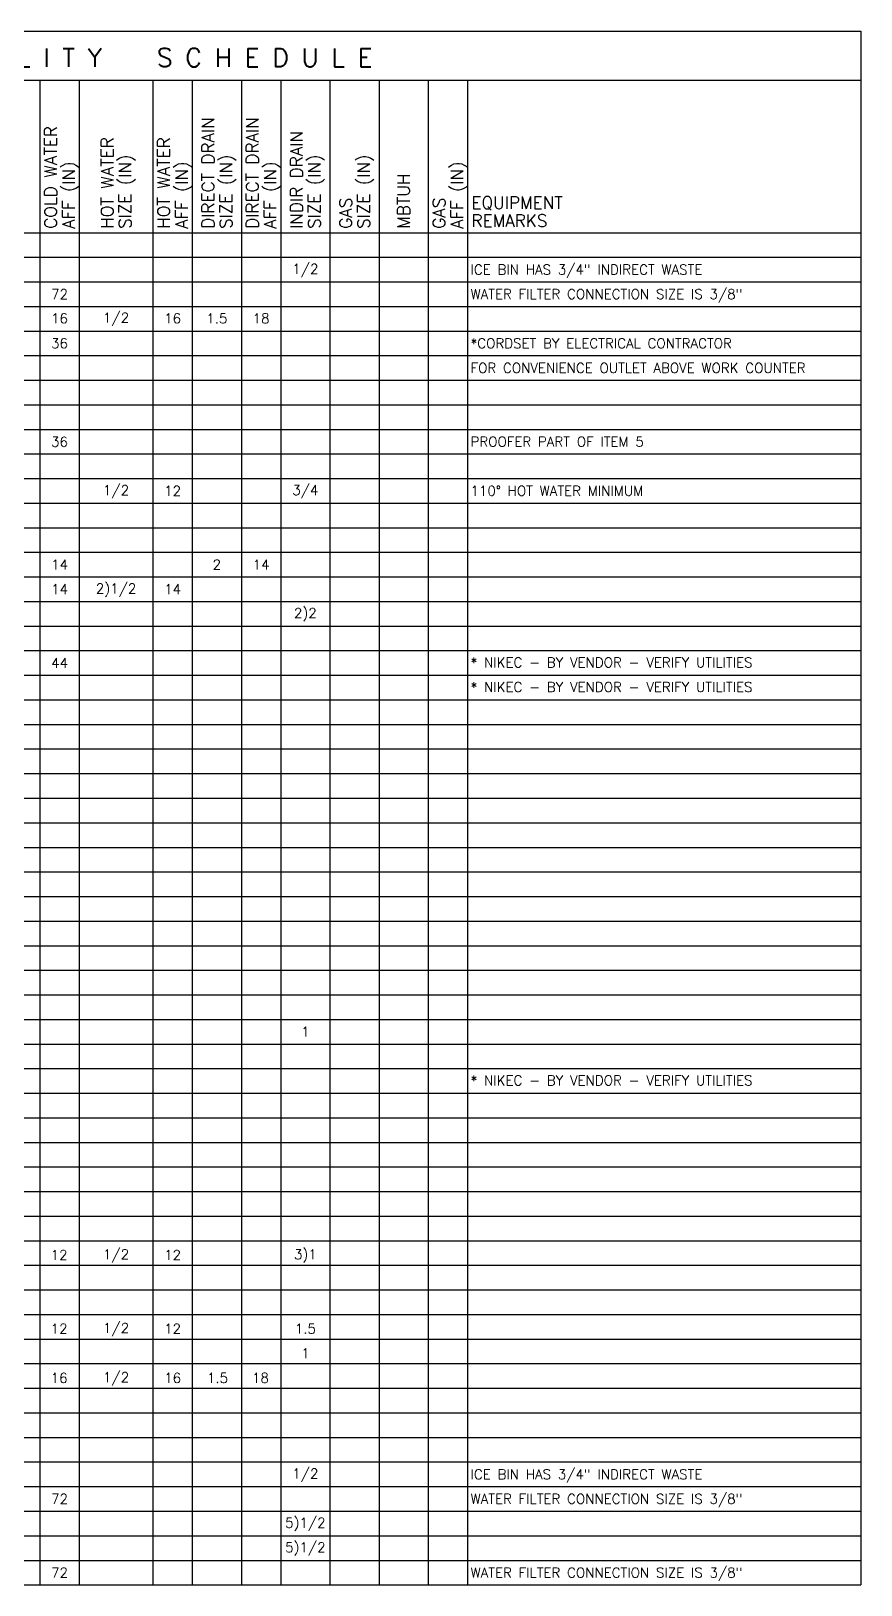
# Model space of a CAD drawing. Extents: x 1854 to 13881, y 653 to 2008.
# Drawn here: x 10705 to 10975, y 653 to 1159 of the extents above; entities that cross this region are included whole.
import ezdxf
from ezdxf.enums import TextEntityAlignment as Align

# ---------------------------------------------------------------- set-up
doc = ezdxf.new("R2010")
doc.units = 0
doc.header["$LTSCALE"] = 0.5
doc.header["$MEASUREMENT"] = 0
doc.layers.add('208', color=8, linetype='Continuous')
doc.styles.add('KCLCELL', font='romans.shx')
doc.styles.add('KCLHEADER', font='romans')

# ---------------------------------------------------------------- blocks, each defined once
blk = doc.blocks.new('kclmainh')
at = {"style": 'KCLHEADER'}
blk.add_attdef('KCLMAINHD', text='', height=0.1875, dxfattribs=at).set_placement((0, 0.0799999999999983), align=Align.CENTER)
blk = doc.blocks.new('kclh2lr')
at = {"style": 'KCLHEADER'}
for p in [(-0.02760299107356445, 0.03999999999998138), (0.1545970089264301, 0.03999999999998138)]:
    blk.add_attdef('KCLH2LR', p, '', height=0.125, rotation=90, dxfattribs=at)
blk = doc.blocks.new('kclh1lr')
at = {"style": 'KCLHEADER'}
blk.add_attdef('KCLH1LR', text='', height=0.125, rotation=90, dxfattribs=at).set_placement((0, 0.03999999999998138), align=Align.MIDDLE_LEFT)
blk = doc.blocks.new('kclh2l')
at = {"style": 'KCLHEADER'}
for p in [(0.03999999999999204, 0.2422880603269935), (0.03999999999999204, 0.0600499999999986)]:
    blk.add_attdef('KCLH2L', p, '', height=0.125, dxfattribs=at)
blk = doc.blocks.new('kclcellc')
at = {"style": 'KCLCELL'}
blk.add_attdef('KCLCELL-C', text='', height=0.1, dxfattribs=at).set_placement((0, 0), align=Align.MIDDLE)
blk = doc.blocks.new('kclreml1')
at = {"style": 'KCLCELL'}
blk.add_attdef('KCLCELL-L', text='', height=0.1, dxfattribs=at).set_placement((0.0299999999999998, 0), align=Align.MIDDLE_LEFT)

msp = doc.modelspace()

# ---------------------------------------------------------------- linework, layer by layer
at = {"layer": '208'}
for p, q in [((10419.80214300036, 1158.578950658364), (10975.00214300036, 1158.578950658364)), ((10975.00214300036, 1158.578950658364), (10975.00214300036, 1142.578950658364)), ((10419.80214300036, 1142.578950658364), (10975.00214300036, 1142.578950658364)), ((10707.80214300035, 1142.578950658364), (10707.80214300032, 652.9789506583655)), ((10720.60214300036, 1142.578950658364), (10720.60214300036, 652.9789506583655)), ((10744.60214300035, 1142.578950658364), (10744.60214300035, 652.9789506583655)), ((10757.40214300037, 1142.578950658364), (10757.40214300036, 652.9789506583655)), ((10773.40214300037, 1142.578950658364), (10773.40214300037, 652.9789506583655)), ((10786.20214300036, 1142.578950658364), (10786.20214300036, 652.9789506583655)), ((10802.20214300036, 1142.578950658364), (10802.20214300035, 652.9789506583655)), ((10818.20214300036, 1142.578950658364), (10818.20214300036, 652.9789506583655)), ((10834.20214300036, 1142.578950658364), (10834.20214300038, 652.9789506583655)), ((10847.00214300034, 1142.578950658364), (10847.00214300033, 652.9789506583655)), ((10975.00214300036, 1142.578950658364), (10975.00214300036, 652.9789506583655)), ((10419.80214300036, 1092.978950658366), (10975.00214300036, 1092.978950658366)), ((10419.80214300036, 1084.978950658366), (10975.00214300036, 1084.978950658366)), ((10419.80214300036, 1084.978950658366), (10975.00214300036, 1084.978950658366)), ((10419.80214300036, 1084.978950658366), (10975.00214300036, 1084.978950658366)), ((10419.80214300036, 1076.978950658366), (10975.00214300036, 1076.978950658366)), ((10419.80214300036, 1068.978950658366), (10975.00214300036, 1068.978950658366)), ((10419.80214300036, 1060.978950658366), (10975.00214300036, 1060.978950658366)), ((10419.80214300036, 1052.978950658366), (10975.00214300036, 1052.978950658366)), ((10419.80214300036, 1052.978950658366), (10975.00214300036, 1052.978950658366)), ((10419.80214300036, 1052.978950658366), (10975.00214300036, 1052.978950658366)), ((10419.80214300036, 1044.978950658366), (10975.00214300036, 1044.978950658366)), ((10419.80214300036, 1036.978950658366), (10975.00214300036, 1036.978950658366)), ((10419.80214300036, 1028.978950658366), (10975.00214300036, 1028.978950658366)), ((10419.80214300036, 1020.978950658366), (10975.00214300036, 1020.978950658366)), ((10419.80214300036, 1020.978950658366), (10975.00214300036, 1020.978950658366)), ((10419.80214300036, 1012.978950658366), (10975.00214300036, 1012.978950658366)), ((10419.80214300036, 1004.978950658366), (10975.00214300036, 1004.978950658366)), ((10419.80214300036, 996.9789506583656), (10975.00214300036, 996.9789506583656)), ((10419.80214300036, 988.9789506583656), (10975.00214300036, 988.9789506583656)), ((10419.80214300036, 980.9789506583656), (10975.00214300036, 980.9789506583656)), ((10419.80214300036, 972.9789506583656), (10975.00214300036, 972.9789506583656)), ((10419.80214300036, 964.9789506583656), (10975.00214300036, 964.9789506583656)), ((10419.80214300036, 956.9789506583656), (10975.00214300036, 956.9789506583656)), ((10419.80214300036, 948.9789506583656), (10975.00214300036, 948.9789506583656)), ((10419.80214300036, 940.9789506583656), (10975.00214300036, 940.9789506583656)), ((10419.80214300036, 932.9789506583656), (10975.00214300036, 932.9789506583656)), ((10419.80214300036, 924.9789506583656), (10975.00214300036, 924.9789506583656)), ((10419.80214300036, 916.9789506583656), (10975.00214300036, 916.9789506583656)), ((10419.80214300036, 908.9789506583656), (10975.00214300036, 908.9789506583656)), ((10419.80214300036, 900.9789506583656), (10975.00214300036, 900.9789506583656)), ((10419.80214300036, 892.9789506583656), (10975.00214300036, 892.9789506583656)), ((10419.80214300036, 884.9789506583656), (10975.00214300036, 884.9789506583656)), ((10419.80214300036, 876.9789506583656), (10975.00214300036, 876.9789506583656)), ((10419.80214300036, 868.9789506583656), (10975.00214300036, 868.9789506583656)), ((10419.80214300036, 860.9789506583656), (10975.00214300036, 860.9789506583656)), ((10419.80214300036, 852.9789506583656), (10975.00214300036, 852.9789506583656)), ((10419.80214300036, 844.9789506583656), (10975.00214300036, 844.9789506583656)), ((10419.80214300036, 836.9789506583656), (10975.00214300036, 836.9789506583656)), ((10419.80214300036, 828.9789506583656), (10975.00214300036, 828.9789506583656)), ((10419.80214300036, 820.9789506583656), (10975.00214300036, 820.9789506583656)), ((10419.80214300036, 812.9789506583656), (10975.00214300036, 812.9789506583656)), ((10419.80214300036, 804.9789506583656), (10975.00214300036, 804.9789506583656)), ((10419.80214300035, 796.9789506583656), (10975.00214300034, 796.9789506583656)), ((10419.80214300036, 788.9789506583656), (10975.00214300036, 788.9789506583656)), ((10419.80214300036, 780.9789506583656), (10975.00214300036, 780.9789506583656)), ((10419.80214300036, 772.9789506583656), (10975.00214300036, 772.9789506583656)), ((10419.80214300036, 764.9789506583656), (10975.00214300036, 764.9789506583656)), ((10419.80214300034, 756.9789506583656), (10975.00214300034, 756.9789506583656)), ((10419.80214300036, 748.9789506583656), (10975.00214300036, 748.9789506583656)), ((10419.80214300036, 740.9789506583656), (10975.00214300036, 740.9789506583656)), ((10419.80214300036, 732.9789506583656), (10975.00214300036, 732.9789506583656)), ((10419.80214300036, 724.9789506583656), (10975.00214300036, 724.9789506583656)), ((10419.80214300034, 716.9789506583656), (10975.00214300034, 716.9789506583656)), ((10419.80214300036, 708.9789506583656), (10975.00214300036, 708.9789506583656)), ((10419.80214300036, 700.9789506583656), (10975.00214300036, 700.9789506583656)), ((10419.80214300036, 692.9789506583656), (10975.00214300036, 692.9789506583656)), ((10419.80214300036, 684.9789506583656), (10975.00214300036, 684.9789506583656)), ((10419.80214300034, 676.9789506583656), (10975.00214300034, 676.9789506583656)), ((10419.80214300036, 668.9789506583656), (10975.00214300035, 668.9789506583656)), ((10419.80214300036, 660.9789506583656), (10975.00214300035, 660.9789506583656)), ((10419.80214300034, 652.9789506583656), (10975.00214300034, 652.9789506583656))]:
    msp.add_line(p, q, dxfattribs=at)

# ---------------------------------------------------------------- block references
at = {"layer": '208', "xscale": 32, "yscale": 32, "zscale": 32}
for name, p, values in [('kclmainh', (10697.40214300037, 1144.386565836834), {'KCLMAINHD': 'E Q U I P M E N T   U T I L I T Y   S C H E D U L E'}), ('kclh1lr', (10826.20214300036, 1092.978950658366), {'KCLH1LR': 'MBTUH'}), ('kclcellc', (10794.20214300036, 1080.978950658366), {'KCLCELL-C': '1/2'}), ('kclreml1', (10847.00214300036, 1080.978950658366), {'KCLCELL-L': 'ICE BIN HAS 3/4" INDIRECT WASTE'}), ('kclcellc', (10714.20214300036, 1072.978950658366), {'KCLCELL-C': '72'}), ('kclreml1', (10847.00214300036, 1072.978950658366), {'KCLCELL-L': 'WATER FILTER CONNECTION SIZE IS 3/8"'}), ('kclcellc', (10732.60214300035, 1065.082816708837), {'KCLCELL-C': '1/2'}), ('kclcellc', (10714.20214300035, 1065.082816708837), {'KCLCELL-C': '16'}), ('kclcellc', (10751.00214300035, 1065.082816708837), {'KCLCELL-C': '16'}), ('kclcellc', (10765.40214300035, 1065.082816708837), {'KCLCELL-C': '1.5'}), ('kclcellc', (10779.80214300034, 1065.082816708837), {'KCLCELL-C': '18'}), ('kclcellc', (10714.20214300036, 1056.978950658366), {'KCLCELL-C': '36'}), ('kclreml1', (10847.00214300036, 1056.978950658366), {'KCLCELL-L': '*CORDSET BY ELECTRICAL CONTRACTOR'}), ('kclreml1', (10847.00214300036, 1048.978950658366), {'KCLCELL-L': 'FOR CONVENIENCE OUTLET ABOVE WORK COUNTER'}), ('kclcellc', (10714.20214300036, 1024.939500002607), {'KCLCELL-C': '36'}), ('kclreml1', (10847.00214300036, 1024.978950658366), {'KCLCELL-L': 'PROOFER PART OF ITEM 5'}), ('kclcellc', (10732.60214300035, 1008.978950658366), {'KCLCELL-C': '1/2'}), ('kclcellc', (10794.20214300036, 1008.978950658366), {'KCLCELL-C': '3/4'}), ('kclcellc', (10751.00214300036, 1008.978950658366), {'KCLCELL-C': '12'}), ('kclreml1', (10847.00214300036, 1008.978950658358), {'KCLCELL-L': '110%%d HOT WATER MINIMUM'}), ('kclcellc', (10714.20214300035, 984.9789506583584), {'KCLCELL-C': '14'}), ('kclcellc', (10765.40214300035, 984.9789506583584), {'KCLCELL-C': '2'}), ('kclcellc', (10779.80214300036, 984.9789506583584), {'KCLCELL-C': '14'}), ('kclcellc', (10714.20214300036, 976.9789506583584), {'KCLCELL-C': '14'}), ('kclcellc', (10732.60214300035, 976.9789506583584), {'KCLCELL-C': '2)1/2'}), ('kclcellc', (10751.00214300036, 976.9789506583584), {'KCLCELL-C': '14'}), ('kclcellc', (10794.20214300036, 968.9789506583656), {'KCLCELL-C': '2)2'}), ('kclcellc', (10714.20214300036, 952.9789506583584), {'KCLCELL-C': '44'}), ('kclreml1', (10847.00214300036, 953.1371342099592), {'KCLCELL-L': '* NIKEC - BY VENDOR - VERIFY UTILITIES'}), ('kclreml1', (10847.00214300035, 945.1371342099592), {'KCLCELL-L': '* NIKEC - BY VENDOR - VERIFY UTILITIES'}), ('kclcellc', (10794.20214300036, 832.9789506583656), {'KCLCELL-C': '1'}), ('kclreml1', (10847.00214300035, 817.1371342099592), {'KCLCELL-L': '* NIKEC - BY VENDOR - VERIFY UTILITIES'}), ('kclcellc', (10714.07033240803, 760.3371342099745), {'KCLCELL-C': '12'}), ('kclcellc', (10732.60214300034, 760.3371342099745), {'KCLCELL-C': '1/2'}), ('kclcellc', (10751.00214300035, 760.3371342099745), {'KCLCELL-C': '12'}), ('kclcellc', (10794.20214300034, 760.3371342099745), {'KCLCELL-C': '3)1'}), ('kclcellc', (10732.60214300034, 736.3371342099745), {'KCLCELL-C': '1/2'}), ('kclcellc', (10714.07033240803, 736.3371342099745), {'KCLCELL-C': '12'}), ('kclcellc', (10751.00214300035, 736.3371342099745), {'KCLCELL-C': '12'}), ('kclcellc', (10794.20214300034, 736.3371342099745), {'KCLCELL-C': '1.5'}), ('kclcellc', (10794.20214300034, 728.3371342099745), {'KCLCELL-C': '1'}), ('kclcellc', (10714.07033240803, 720.3371342099745), {'KCLCELL-C': '16'}), ('kclcellc', (10732.60214300034, 720.3371342099745), {'KCLCELL-C': '1/2'}), ('kclcellc', (10751.00214300035, 720.3371342099745), {'KCLCELL-C': '16'}), ('kclcellc', (10765.62026597081, 720.3371342099745), {'KCLCELL-C': '1.5'}), ('kclcellc', (10779.58402002989, 720.3371342099745), {'KCLCELL-C': '18'}), ('kclcellc', (10794.20214300036, 688.9789506583656), {'KCLCELL-C': '1/2'}), ('kclreml1', (10847.00214300036, 688.9789506583656), {'KCLCELL-L': 'ICE BIN HAS 3/4" INDIRECT WASTE'}), ('kclcellc', (10714.20214300036, 680.9789506583656), {'KCLCELL-C': '72'}), ('kclreml1', (10847.00214300036, 680.9789506583656), {'KCLCELL-L': 'WATER FILTER CONNECTION SIZE IS 3/8"'}), ('kclcellc', (10794.20214300036, 672.9789506583656), {'KCLCELL-C': '5)1/2'}), ('kclcellc', (10794.20214300035, 664.9789506583656), {'KCLCELL-C': '5)1/2'}), ('kclcellc', (10714.20214300036, 656.9789506583656), {'KCLCELL-C': '72'}), ('kclreml1', (10847.00214300036, 656.9789506583656), {'KCLCELL-L': 'WATER FILTER CONNECTION SIZE IS 3/8"'})]:
    msp.add_blockref(name, p, dxfattribs=at).add_auto_attribs(values)
at = {"layer": '208'}
ref = msp.add_blockref('kclh2lr', (10765.40214300037, 1092.978950658366), dxfattribs=dict(at, xscale=32, yscale=32, zscale=32))
ref.add_attrib('KCLH2LR', 'DIRECT DRAIN', (10764.51884728601, 1094.258950658364), dxfattribs={"layer": '0', "height": 4, "rotation": 90, "style": 'KCLHEADER'})
ref.add_attrib('KCLH2LR', 'SIZE (IN)', (10770.34924728601, 1094.258950658364), dxfattribs={"layer": '0', "height": 4, "rotation": 90, "style": 'KCLHEADER'})
ref = msp.add_blockref('kclh2lr', (10779.80214300036, 1092.978950658366), dxfattribs=dict(at, xscale=32, yscale=32, zscale=32))
ref.add_attrib('KCLH2LR', 'DIRECT DRAIN', (10778.918847286, 1094.258950658364), dxfattribs={"layer": '0', "height": 4, "rotation": 90, "style": 'KCLHEADER'})
ref.add_attrib('KCLH2LR', 'AFF (IN)', (10784.74924728601, 1094.258950658364), dxfattribs={"layer": '0', "height": 4, "rotation": 90, "style": 'KCLHEADER'})
ref = msp.add_blockref('kclh2lr', (10714.20214300036, 1092.978950658366), dxfattribs=dict(at, xscale=32, yscale=32, zscale=32))
ref.add_attrib('KCLH2LR', 'COLD WATER', (10713.31884728599, 1094.258950658364), dxfattribs={"layer": '0', "height": 4, "rotation": 90, "style": 'KCLHEADER'})
ref.add_attrib('KCLH2LR', 'AFF (IN)', (10719.149247286, 1094.258950658364), dxfattribs={"layer": '0', "height": 4, "rotation": 90, "style": 'KCLHEADER'})
ref = msp.add_blockref('kclh2lr', (10732.60214300035, 1092.978950658366), dxfattribs=dict(at, xscale=32, yscale=32, zscale=32))
ref.add_attrib('KCLH2LR', 'HOT WATER', (10731.718847286, 1094.258950658364), dxfattribs={"layer": '0', "height": 4, "rotation": 90, "style": 'KCLHEADER'})
ref.add_attrib('KCLH2LR', 'SIZE (IN)', (10737.549247286, 1094.258950658364), dxfattribs={"layer": '0', "height": 4, "rotation": 90, "style": 'KCLHEADER'})
ref = msp.add_blockref('kclh2lr', (10751.00214300036, 1092.978950658366), dxfattribs=dict(at, xscale=32, yscale=32, zscale=32))
ref.add_attrib('KCLH2LR', 'HOT WATER', (10750.11884728601, 1094.258950658364), dxfattribs={"layer": '0', "height": 4, "rotation": 90, "style": 'KCLHEADER'})
ref.add_attrib('KCLH2LR', 'AFF (IN)', (10755.949247286, 1094.258950658364), dxfattribs={"layer": '0', "height": 4, "rotation": 90, "style": 'KCLHEADER'})
ref = msp.add_blockref('kclh2lr', (10794.20214300036, 1092.978950658366), dxfattribs=dict(at, xscale=32, yscale=32, zscale=32))
ref.add_attrib('KCLH2LR', 'INDIR DRAIN', (10793.31884728599, 1094.258950658364), dxfattribs={"layer": '0', "height": 4, "rotation": 90, "style": 'KCLHEADER'})
ref.add_attrib('KCLH2LR', 'SIZE (IN)', (10799.149247286, 1094.258950658364), dxfattribs={"layer": '0', "height": 4, "rotation": 90, "style": 'KCLHEADER'})
ref = msp.add_blockref('kclh2lr', (10810.20214300036, 1092.978950658366), dxfattribs=dict(at, xscale=32, yscale=32, zscale=32))
ref.add_attrib('KCLH2LR', 'GAS', (10809.31884728599, 1094.258950658364), dxfattribs={"layer": '0', "height": 4, "rotation": 90, "style": 'KCLHEADER'})
ref.add_attrib('KCLH2LR', 'SIZE (IN)', (10815.149247286, 1094.258950658364), dxfattribs={"layer": '0', "height": 4, "rotation": 90, "style": 'KCLHEADER'})
ref = msp.add_blockref('kclh2lr', (10840.60214300035, 1092.978950658366), dxfattribs=dict(at, xscale=32, yscale=32, zscale=32))
ref.add_attrib('KCLH2LR', 'GAS', (10839.718847286, 1094.258950658364), dxfattribs={"layer": '0', "height": 4, "rotation": 90, "style": 'KCLHEADER'})
ref.add_attrib('KCLH2LR', 'AFF (IN)', (10845.549247286, 1094.258950658364), dxfattribs={"layer": '0', "height": 4, "rotation": 90, "style": 'KCLHEADER'})
ref = msp.add_blockref('kclh2l', (10847.00214300036, 1092.978950658366), dxfattribs=dict(at, xscale=32, yscale=32, zscale=32))
ref.add_attrib('KCLH2L', 'EQUIPMENT', (10848.28214300036, 1100.732168588827), dxfattribs={"layer": '0', "height": 4, "style": 'KCLHEADER'})
ref.add_attrib('KCLH2L', 'REMARKS', (10848.28214300036, 1094.900550658367), dxfattribs={"layer": '0', "height": 4, "style": 'KCLHEADER'})

doc.saveas('drawing.dxf')
